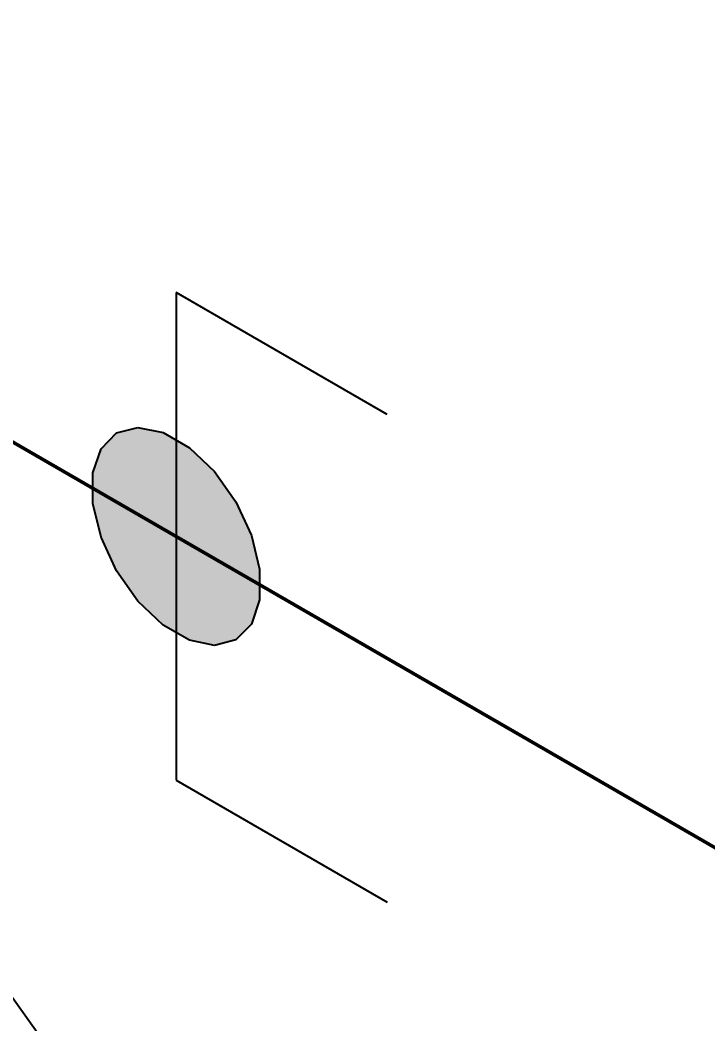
# Model space of a CAD drawing. Header units: millimetres. Extents: x 0 to 594, y 0 to 420.
# Drawn here: x 289.73 to 294.05, y 214.79 to 221.09 of the extents above; entities that cross this region are included whole.
import ezdxf
from ezdxf import colors
from ezdxf.entities.mleader import LeaderData, LeaderLine
from ezdxf.math import Vec2, Vec3

# ---------------------------------------------------------------- set-up
doc = ezdxf.new("R2010")
doc.units = ezdxf.units.MM
doc.header["$LTSCALE"] = 0.25
for name, color, linetype in [('용접', 1, 'Continuous'), ('주석', 7, 'Continuous'), ('치수', 1, 'Continuous')]:
    doc.layers.add(name, color=color, linetype=linetype)
doc.layers.add('파이프 작은 보어', color=30, linetype='Continuous', lineweight=50)
doc.styles.add('AdskIsoMetric', font='arial.ttf', dxfattribs={"width": 0.8, "height": 2.5})
doc.styles.add('AdskIsoMetric-30', font='arial.ttf', dxfattribs={"width": 0.8, "height": 2.5})
doc.styles.get("Standard").update_dxf_attribs({"font": 'arial.ttf'})
doc.dimstyles.new('AdskIsoMetric', dxfattribs={"dimtxt": 2.5, "dimasz": 2.5, "dimexe": 1, "dimexo": 2, "dimgap": 0.8, "dimtad": 1, "dimdec": 0, "dimrnd": 1, "dimzin": 0, "dimdsep": 46, "dimtxsty": 'AdskIsoMetric', "dimcen": 0, "dimclrt": 7, "dimadec": 0, "dimazin": 0, "dimtfac": 1, "dimtdec": 0, "dimtmove": 1, "dimatfit": 3, "dimfxl": 0, "dimfrac": 2, "dimtolj": 1, "dimtzin": 0, "dimarcsym": 0})

# ---------------------------------------------------------------- blocks, each defined once
blk = doc.blocks.new('*D61')
at = {"layer": 'Defpoints', "color": 0}
for p in [(285.4082, 220.9107), (307.2724, 208.2874), (307.2724, 193.2874)]:
    blk.add_point(p, dxfattribs=at)
at = {"layer": '치수', "color": 0, "lineweight": -2}
for p, q in [((307.2724, 205.978), (307.2724, 192.1327)), ((287.5733, 204.6607), (305.1073, 194.5374))]:
    blk.add_line(p, q, dxfattribs=at)
at = {"layer": '치수', "color": 0}
for points in [[(287.7816, 205.0215), (287.365, 204.2998), (285.4082, 205.9107)], [(305.3157, 194.8982), (304.899, 194.1766), (307.2724, 193.2874)]]:
    blk.add_solid(points, dxfattribs=at)
at = {"layer": '치수', "color": 7, "insert": (296.3403, 202.2159), "char_height": 2.5, "attachment_point": 5, "rotation": 330, "style": 'AdskIsoMetric-30'}
blk.add_mtext('\\A1;4514', dxfattribs=at)
blk = doc.blocks.new('*D64')
at = {"layer": 'Defpoints', "color": 0}
for p in [(301.0733, 237.113), (244.3546, 219.3664), (257.345, 211.8664)]:
    blk.add_point(p, dxfattribs=at)
at = {"layer": '치수', "color": 0, "lineweight": -2}
for p, q in [((285.9179, 243.363), (246.5196, 220.6164)), ((255.345, 213.0211), (243.3546, 219.9438))]:
    blk.add_line(p, q, dxfattribs=at)
at = {"layer": '치수', "color": 0}
for points in [[(285.7095, 243.7239), (286.1262, 243.0022), (288.0829, 244.613)], [(246.3113, 220.9773), (246.728, 220.2556), (244.3546, 219.3664)]]:
    blk.add_solid(points, dxfattribs=at)
at = {"layer": '치수', "color": 7, "insert": (263.9738, 233.2859), "char_height": 2.5, "attachment_point": 5, "rotation": 30, "style": 'AdskIsoMetric-30'}
blk.add_mtext('\\A1;12221', dxfattribs=at)
blk = doc.blocks.new('엘보우-2-Iso2DSkew0')
at = {"color": 0, "linetype": 'ByBlock', "lineweight": -2, "extrusion": (0.707107, 0.408248, -0.57735)}
for p, q in [((0, -6.1237), (0, -0.0001)), ((0.0001, 0), (5.3033, -3.0619)), ((0.0001, 0), (0.0001, 0))]:
    blk.add_line(p, q, dxfattribs=at)
blk = doc.blocks.new('SocketWeld-1-IsoRight')
blk.add_hatch(color=256).paths.add_polyline_path([(0.00553, 0.03713), (0.00575, 0.03692), (0.00596, 0.03672), (0.00617, 0.03652), (0.00639, 0.03631), (0.0066, 0.03611), (0.00682, 0.0359), (0.00703, 0.0357), (0.00725, 0.03549), (0.00746, 0.03529), (0.00768, 0.03508), (0.00789, 0.03488), (0.00811, 0.03467), (0.00832, 0.03447), (0.00854, 0.03427), (0.00875, 0.03406), (0.00897, 0.03386), (0.00918, 0.03365), (0.0094, 0.03345), (0.00961, 0.03324), (0.00982, 0.03304), (0.01004, 0.03283), (0.01025, 0.03263), (0.01047, 0.03243), (0.01068, 0.03222), (0.0109, 0.03202), (0.01111, 0.03181), (0.01133, 0.03161), (0.01154, 0.0314), (0.01176, 0.0312), (0.01197, 0.03099), (0.01219, 0.03079), (0.0124, 0.03058), (0.01262, 0.03038), (0.01283, 0.03018), (0.01305, 0.02997), (0.01326, 0.02977), (0.01347, 0.02956), (0.01369, 0.02936), (0.0139, 0.02915), (0.01412, 0.02895), (0.01433, 0.02874), (0.01455, 0.02854), (0.01476, 0.02834), (0.01498, 0.02813), (0.01519, 0.02793), (0.01541, 0.02772), (0.01562, 0.02752), (0.01584, 0.02731), (0.01605, 0.02711), (0.01605, 0.02711), (0.01623, 0.02685), (0.01642, 0.02659), (0.0166, 0.02633), (0.01678, 0.02607), (0.01696, 0.02581), (0.01715, 0.02556), (0.01733, 0.0253), (0.01751, 0.02504), (0.01769, 0.02478), (0.01788, 0.02452), (0.01806, 0.02426), (0.01824, 0.024), (0.01843, 0.02375), (0.01861, 0.02349), (0.01879, 0.02323), (0.01897, 0.02297), (0.01916, 0.02271), (0.01934, 0.02245), (0.01952, 0.02219), (0.0197, 0.02193), (0.01989, 0.02168), (0.02007, 0.02142), (0.02025, 0.02116), (0.02043, 0.0209), (0.02062, 0.02064), (0.0208, 0.02038), (0.02098, 0.02012), (0.02116, 0.01987), (0.02135, 0.01961), (0.02153, 0.01935), (0.02171, 0.01909), (0.0219, 0.01883), (0.02208, 0.01857), (0.02226, 0.01831), (0.02244, 0.01806), (0.02263, 0.0178), (0.02281, 0.01754), (0.02299, 0.01728), (0.02317, 0.01702), (0.02336, 0.01676), (0.02354, 0.0165), (0.02372, 0.01624), (0.0239, 0.01599), (0.02409, 0.01573), (0.02427, 0.01547), (0.02445, 0.01521), (0.02463, 0.01495), (0.02482, 0.01469), (0.025, 0.01443), (0.025, 0.01443), (0.02513, 0.01415), (0.02527, 0.01386), (0.0254, 0.01357), (0.02553, 0.01328), (0.02566, 0.013), (0.0258, 0.01271), (0.02593, 0.01242), (0.02606, 0.01213), (0.02619, 0.01185), (0.02633, 0.01156), (0.02646, 0.01127), (0.02659, 0.01098), (0.02672, 0.0107), (0.02686, 0.01041), (0.02699, 0.01012), (0.02712, 0.00983), (0.02726, 0.00955), (0.02739, 0.00926), (0.02752, 0.00897), (0.02765, 0.00868), (0.02779, 0.0084), (0.02792, 0.00811), (0.02805, 0.00782), (0.02818, 0.00753), (0.02832, 0.00725), (0.02845, 0.00696), (0.02858, 0.00667), (0.02872, 0.00638), (0.02885, 0.0061), (0.02898, 0.00581), (0.02911, 0.00552), (0.02925, 0.00523), (0.02938, 0.00495), (0.02951, 0.00466), (0.02964, 0.00437), (0.02978, 0.00408), (0.02991, 0.0038), (0.03004, 0.00351), (0.03017, 0.00322), (0.03031, 0.00293), (0.03044, 0.00265), (0.03057, 0.00236), (0.03071, 0.00207), (0.03084, 0.00178), (0.03097, 0.0015), (0.0311, 0.00121), (0.03124, 0.00092), (0.03137, 0.00063), (0.0315, 0.00035), (0.0315, 0.00035), (0.03157, 0.00006), (0.03164, -0.00023), (0.03171, -0.00052), (0.03178, -0.00081), (0.03185, -0.00109), (0.03192, -0.00138), (0.03199, -0.00167), (0.03206, -0.00196), (0.03213, -0.00225), (0.0322, -0.00254), (0.03227, -0.00282), (0.03234, -0.00311), (0.03241, -0.0034), (0.03248, -0.00369), (0.03255, -0.00398), (0.03262, -0.00426), (0.03269, -0.00455), (0.03276, -0.00484), (0.03283, -0.00513), (0.0329, -0.00542), (0.03297, -0.00571), (0.03304, -0.00599), (0.03311, -0.00628), (0.03318, -0.00657), (0.03325, -0.00686), (0.03332, -0.00715), (0.03339, -0.00743), (0.03346, -0.00772), (0.03352, -0.00801), (0.03359, -0.0083), (0.03366, -0.00859), (0.03373, -0.00888), (0.0338, -0.00916), (0.03387, -0.00945), (0.03394, -0.00974), (0.03401, -0.01003), (0.03408, -0.01032), (0.03415, -0.0106), (0.03422, -0.01089), (0.03429, -0.01118), (0.03436, -0.01147), (0.03443, -0.01176), (0.0345, -0.01205), (0.03457, -0.01233), (0.03464, -0.01262), (0.03471, -0.01291), (0.03478, -0.0132), (0.03485, -0.01349), (0.03492, -0.01377), (0.03492, -0.01377), (0.03492, -0.01404), (0.03492, -0.0143), (0.03492, -0.01456), (0.03492, -0.01482), (0.03492, -0.01508), (0.03492, -0.01534), (0.03492, -0.0156), (0.03492, -0.01586), (0.03492, -0.01612), (0.03492, -0.01638), (0.03492, -0.01664), (0.03492, -0.0169), (0.03492, -0.01716), (0.03492, -0.01742), (0.03492, -0.01768), (0.03492, -0.01795), (0.03492, -0.01821), (0.03492, -0.01847), (0.03492, -0.01873), (0.03492, -0.01899), (0.03492, -0.01925), (0.03492, -0.01951), (0.03492, -0.01977), (0.03492, -0.02003), (0.03492, -0.02029), (0.03492, -0.02055), (0.03492, -0.02081), (0.03492, -0.02107), (0.03492, -0.02133), (0.03492, -0.02159), (0.03492, -0.02186), (0.03492, -0.02212), (0.03492, -0.02238), (0.03492, -0.02264), (0.03492, -0.0229), (0.03492, -0.02316), (0.03492, -0.02342), (0.03492, -0.02368), (0.03492, -0.02394), (0.03492, -0.0242), (0.03492, -0.02446), (0.03492, -0.02472), (0.03492, -0.02498), (0.03492, -0.02524), (0.03492, -0.0255), (0.03492, -0.02577), (0.03492, -0.02603), (0.03492, -0.02629), (0.03492, -0.02655), (0.03492, -0.02655), (0.03485, -0.02676), (0.03478, -0.02696), (0.03471, -0.02717), (0.03464, -0.02738), (0.03457, -0.02759), (0.0345, -0.02779), (0.03443, -0.028), (0.03436, -0.02821), (0.03429, -0.02842), (0.03422, -0.02862), (0.03415, -0.02883), (0.03408, -0.02904), (0.03401, -0.02925), (0.03394, -0.02945), (0.03387, -0.02966), (0.0338, -0.02987), (0.03373, -0.03008), (0.03366, -0.03028), (0.03359, -0.03049), (0.03352, -0.0307), (0.03346, -0.03091), (0.03339, -0.03112), (0.03332, -0.03132), (0.03325, -0.03153), (0.03318, -0.03174), (0.03311, -0.03195), (0.03304, -0.03215), (0.03297, -0.03236), (0.0329, -0.03257), (0.03283, -0.03278), (0.03276, -0.03298), (0.03269, -0.03319), (0.03262, -0.0334), (0.03255, -0.03361), (0.03248, -0.03381), (0.03241, -0.03402), (0.03234, -0.03423), (0.03227, -0.03444), (0.0322, -0.03465), (0.03213, -0.03485), (0.03206, -0.03506), (0.03199, -0.03527), (0.03192, -0.03548), (0.03185, -0.03568), (0.03178, -0.03589), (0.03171, -0.0361), (0.03164, -0.03631), (0.03157, -0.03651), (0.0315, -0.03672), (0.0315, -0.03672), (0.03137, -0.03686), (0.03124, -0.03699), (0.0311, -0.03712), (0.03097, -0.03726), (0.03084, -0.03739), (0.03071, -0.03753), (0.03057, -0.03766), (0.03044, -0.0378), (0.03031, -0.03793), (0.03017, -0.03806), (0.03004, -0.0382), (0.02991, -0.03833), (0.02978, -0.03847), (0.02964, -0.0386), (0.02951, -0.03874), (0.02938, -0.03887), (0.02925, -0.039), (0.02911, -0.03914), (0.02898, -0.03927), (0.02885, -0.03941), (0.02872, -0.03954), (0.02858, -0.03968), (0.02845, -0.03981), (0.02832, -0.03994), (0.02818, -0.04008), (0.02805, -0.04021), (0.02792, -0.04035), (0.02779, -0.04048), (0.02765, -0.04062), (0.02752, -0.04075), (0.02739, -0.04088), (0.02726, -0.04102), (0.02712, -0.04115), (0.02699, -0.04129), (0.02686, -0.04142), (0.02672, -0.04156), (0.02659, -0.04169), (0.02646, -0.04182), (0.02633, -0.04196), (0.02619, -0.04209), (0.02606, -0.04223), (0.02593, -0.04236), (0.0258, -0.0425), (0.02566, -0.04263), (0.02553, -0.04276), (0.0254, -0.0429), (0.02527, -0.04303), (0.02513, -0.04317), (0.025, -0.0433), (0.025, -0.0433), (0.02482, -0.04335), (0.02463, -0.0434), (0.02445, -0.04344), (0.02427, -0.04349), (0.02409, -0.04354), (0.0239, -0.04359), (0.02372, -0.04364), (0.02354, -0.04368), (0.02336, -0.04373), (0.02317, -0.04378), (0.02299, -0.04383), (0.02281, -0.04387), (0.02263, -0.04392), (0.02244, -0.04397), (0.02226, -0.04402), (0.02208, -0.04407), (0.0219, -0.04411), (0.02171, -0.04416), (0.02153, -0.04421), (0.02135, -0.04426), (0.02116, -0.0443), (0.02098, -0.04435), (0.0208, -0.0444), (0.02062, -0.04445), (0.02043, -0.0445), (0.02025, -0.04454), (0.02007, -0.04459), (0.01989, -0.04464), (0.0197, -0.04469), (0.01952, -0.04473), (0.01934, -0.04478), (0.01916, -0.04483), (0.01897, -0.04488), (0.01879, -0.04493), (0.01861, -0.04497), (0.01843, -0.04502), (0.01824, -0.04507), (0.01806, -0.04512), (0.01788, -0.04516), (0.01769, -0.04521), (0.01751, -0.04526), (0.01733, -0.04531), (0.01715, -0.04536), (0.01696, -0.0454), (0.01678, -0.04545), (0.0166, -0.0455), (0.01642, -0.04555), (0.01623, -0.04559), (0.01605, -0.04564), (0.01605, -0.04564), (0.01584, -0.0456), (0.01562, -0.04556), (0.01541, -0.04551), (0.01519, -0.04547), (0.01498, -0.04543), (0.01476, -0.04538), (0.01455, -0.04534), (0.01433, -0.04529), (0.01412, -0.04525), (0.0139, -0.04521), (0.01369, -0.04516), (0.01347, -0.04512), (0.01326, -0.04508), (0.01305, -0.04503), (0.01283, -0.04499), (0.01262, -0.04495), (0.0124, -0.0449), (0.01219, -0.04486), (0.01197, -0.04482), (0.01176, -0.04477), (0.01154, -0.04473), (0.01133, -0.04469), (0.01111, -0.04464), (0.0109, -0.0446), (0.01068, -0.04456), (0.01047, -0.04451), (0.01025, -0.04447), (0.01004, -0.04443), (0.00982, -0.04438), (0.00961, -0.04434), (0.0094, -0.0443), (0.00918, -0.04425), (0.00897, -0.04421), (0.00875, -0.04417), (0.00854, -0.04412), (0.00832, -0.04408), (0.00811, -0.04404), (0.00789, -0.04399), (0.00768, -0.04395), (0.00746, -0.04391), (0.00725, -0.04386), (0.00703, -0.04382), (0.00682, -0.04378), (0.0066, -0.04373), (0.00639, -0.04369), (0.00617, -0.04365), (0.00596, -0.0436), (0.00575, -0.04356), (0.00553, -0.04352), (0.00553, -0.04352), (0.00531, -0.04339), (0.00508, -0.04325), (0.00485, -0.04312), (0.00463, -0.04299), (0.0044, -0.04286), (0.00418, -0.04273), (0.00395, -0.0426), (0.00372, -0.04247), (0.0035, -0.04234), (0.00327, -0.04221), (0.00305, -0.04208), (0.00282, -0.04195), (0.0026, -0.04182), (0.00237, -0.04169), (0.00214, -0.04156), (0.00192, -0.04143), (0.00169, -0.0413), (0.00147, -0.04117), (0.00124, -0.04104), (0.00102, -0.04091), (0.00079, -0.04078), (0.00056, -0.04065), (0.00034, -0.04052), (0.00011, -0.04039), (-0.00011, -0.04026), (-0.00034, -0.04013), (-0.00056, -0.04), (-0.00079, -0.03987), (-0.00102, -0.03974), (-0.00124, -0.03961), (-0.00147, -0.03948), (-0.00169, -0.03934), (-0.00192, -0.03921), (-0.00214, -0.03908), (-0.00237, -0.03895), (-0.0026, -0.03882), (-0.00282, -0.03869), (-0.00305, -0.03856), (-0.00327, -0.03843), (-0.0035, -0.0383), (-0.00372, -0.03817), (-0.00395, -0.03804), (-0.00418, -0.03791), (-0.0044, -0.03778), (-0.00463, -0.03765), (-0.00485, -0.03752), (-0.00508, -0.03739), (-0.00531, -0.03726), (-0.00553, -0.03713), (-0.00553, -0.03713), (-0.00575, -0.03692), (-0.00596, -0.03672), (-0.00617, -0.03652), (-0.00639, -0.03631), (-0.0066, -0.03611), (-0.00682, -0.0359), (-0.00703, -0.0357), (-0.00725, -0.03549), (-0.00746, -0.03529), (-0.00768, -0.03508), (-0.00789, -0.03488), (-0.00811, -0.03467), (-0.00832, -0.03447), (-0.00854, -0.03427), (-0.00875, -0.03406), (-0.00897, -0.03386), (-0.00918, -0.03365), (-0.0094, -0.03345), (-0.00961, -0.03324), (-0.00982, -0.03304), (-0.01004, -0.03283), (-0.01025, -0.03263), (-0.01047, -0.03243), (-0.01068, -0.03222), (-0.0109, -0.03202), (-0.01111, -0.03181), (-0.01133, -0.03161), (-0.01154, -0.0314), (-0.01176, -0.0312), (-0.01197, -0.03099), (-0.01219, -0.03079), (-0.0124, -0.03058), (-0.01262, -0.03038), (-0.01283, -0.03018), (-0.01305, -0.02997), (-0.01326, -0.02977), (-0.01347, -0.02956), (-0.01369, -0.02936), (-0.0139, -0.02915), (-0.01412, -0.02895), (-0.01433, -0.02874), (-0.01455, -0.02854), (-0.01476, -0.02834), (-0.01498, -0.02813), (-0.01519, -0.02793), (-0.01541, -0.02772), (-0.01562, -0.02752), (-0.01584, -0.02731), (-0.01605, -0.02711), (-0.01605, -0.02711), (-0.01623, -0.02685), (-0.01642, -0.02659), (-0.0166, -0.02633), (-0.01678, -0.02607), (-0.01696, -0.02581), (-0.01715, -0.02556), (-0.01733, -0.0253), (-0.01751, -0.02504), (-0.01769, -0.02478), (-0.01788, -0.02452), (-0.01806, -0.02426), (-0.01824, -0.024), (-0.01843, -0.02375), (-0.01861, -0.02349), (-0.01879, -0.02323), (-0.01897, -0.02297), (-0.01916, -0.02271), (-0.01934, -0.02245), (-0.01952, -0.02219), (-0.0197, -0.02193), (-0.01989, -0.02168), (-0.02007, -0.02142), (-0.02025, -0.02116), (-0.02043, -0.0209), (-0.02062, -0.02064), (-0.0208, -0.02038), (-0.02098, -0.02012), (-0.02116, -0.01987), (-0.02135, -0.01961), (-0.02153, -0.01935), (-0.02171, -0.01909), (-0.0219, -0.01883), (-0.02208, -0.01857), (-0.02226, -0.01831), (-0.02244, -0.01806), (-0.02263, -0.0178), (-0.02281, -0.01754), (-0.02299, -0.01728), (-0.02317, -0.01702), (-0.02336, -0.01676), (-0.02354, -0.0165), (-0.02372, -0.01624), (-0.0239, -0.01599), (-0.02409, -0.01573), (-0.02427, -0.01547), (-0.02445, -0.01521), (-0.02463, -0.01495), (-0.02482, -0.01469), (-0.025, -0.01443), (-0.025, -0.01443), (-0.02513, -0.01415), (-0.02527, -0.01386), (-0.0254, -0.01357), (-0.02553, -0.01328), (-0.02566, -0.013), (-0.0258, -0.01271), (-0.02593, -0.01242), (-0.02606, -0.01213), (-0.02619, -0.01185), (-0.02633, -0.01156), (-0.02646, -0.01127), (-0.02659, -0.01098), (-0.02672, -0.0107), (-0.02686, -0.01041), (-0.02699, -0.01012), (-0.02712, -0.00983), (-0.02726, -0.00955), (-0.02739, -0.00926), (-0.02752, -0.00897), (-0.02765, -0.00868), (-0.02779, -0.0084), (-0.02792, -0.00811), (-0.02805, -0.00782), (-0.02818, -0.00753), (-0.02832, -0.00725), (-0.02845, -0.00696), (-0.02858, -0.00667), (-0.02872, -0.00638), (-0.02885, -0.0061), (-0.02898, -0.00581), (-0.02911, -0.00552), (-0.02925, -0.00523), (-0.02938, -0.00495), (-0.02951, -0.00466), (-0.02964, -0.00437), (-0.02978, -0.00408), (-0.02991, -0.0038), (-0.03004, -0.00351), (-0.03017, -0.00322), (-0.03031, -0.00293), (-0.03044, -0.00265), (-0.03057, -0.00236), (-0.03071, -0.00207), (-0.03084, -0.00178), (-0.03097, -0.0015), (-0.0311, -0.00121), (-0.03124, -0.00092), (-0.03137, -0.00063), (-0.0315, -0.00035), (-0.0315, -0.00035), (-0.03157, -0.00006), (-0.03164, 0.00023), (-0.03171, 0.00052), (-0.03178, 0.00081), (-0.03185, 0.00109), (-0.03192, 0.00138), (-0.03199, 0.00167), (-0.03206, 0.00196), (-0.03213, 0.00225), (-0.0322, 0.00254), (-0.03227, 0.00282), (-0.03234, 0.00311), (-0.03241, 0.0034), (-0.03248, 0.00369), (-0.03255, 0.00398), (-0.03262, 0.00426), (-0.03269, 0.00455), (-0.03276, 0.00484), (-0.03283, 0.00513), (-0.0329, 0.00542), (-0.03297, 0.00571), (-0.03304, 0.00599), (-0.03311, 0.00628), (-0.03318, 0.00657), (-0.03325, 0.00686), (-0.03332, 0.00715), (-0.03339, 0.00743), (-0.03346, 0.00772), (-0.03352, 0.00801), (-0.03359, 0.0083), (-0.03366, 0.00859), (-0.03373, 0.00888), (-0.0338, 0.00916), (-0.03387, 0.00945), (-0.03394, 0.00974), (-0.03401, 0.01003), (-0.03408, 0.01032), (-0.03415, 0.0106), (-0.03422, 0.01089), (-0.03429, 0.01118), (-0.03436, 0.01147), (-0.03443, 0.01176), (-0.0345, 0.01205), (-0.03457, 0.01233), (-0.03464, 0.01262), (-0.03471, 0.01291), (-0.03478, 0.0132), (-0.03485, 0.01349), (-0.03492, 0.01377), (-0.03492, 0.01377), (-0.03492, 0.01404), (-0.03492, 0.0143), (-0.03492, 0.01456), (-0.03492, 0.01482), (-0.03492, 0.01508), (-0.03492, 0.01534), (-0.03492, 0.0156), (-0.03492, 0.01586), (-0.03492, 0.01612), (-0.03492, 0.01638), (-0.03492, 0.01664), (-0.03492, 0.0169), (-0.03492, 0.01716), (-0.03492, 0.01742), (-0.03492, 0.01768), (-0.03492, 0.01795), (-0.03492, 0.01821), (-0.03492, 0.01847), (-0.03492, 0.01873), (-0.03492, 0.01899), (-0.03492, 0.01925), (-0.03492, 0.01951), (-0.03492, 0.01977), (-0.03492, 0.02003), (-0.03492, 0.02029), (-0.03492, 0.02055), (-0.03492, 0.02081), (-0.03492, 0.02107), (-0.03492, 0.02133), (-0.03492, 0.02159), (-0.03492, 0.02186), (-0.03492, 0.02212), (-0.03492, 0.02238), (-0.03492, 0.02264), (-0.03492, 0.0229), (-0.03492, 0.02316), (-0.03492, 0.02342), (-0.03492, 0.02368), (-0.03492, 0.02394), (-0.03492, 0.0242), (-0.03492, 0.02446), (-0.03492, 0.02472), (-0.03492, 0.02498), (-0.03492, 0.02524), (-0.03492, 0.0255), (-0.03492, 0.02577), (-0.03492, 0.02603), (-0.03492, 0.02629), (-0.03492, 0.02655), (-0.03492, 0.02655), (-0.03485, 0.02676), (-0.03478, 0.02696), (-0.03471, 0.02717), (-0.03464, 0.02738), (-0.03457, 0.02759), (-0.0345, 0.02779), (-0.03443, 0.028), (-0.03436, 0.02821), (-0.03429, 0.02842), (-0.03422, 0.02862), (-0.03415, 0.02883), (-0.03408, 0.02904), (-0.03401, 0.02925), (-0.03394, 0.02945), (-0.03387, 0.02966), (-0.0338, 0.02987), (-0.03373, 0.03008), (-0.03366, 0.03028), (-0.03359, 0.03049), (-0.03352, 0.0307), (-0.03346, 0.03091), (-0.03339, 0.03112), (-0.03332, 0.03132), (-0.03325, 0.03153), (-0.03318, 0.03174), (-0.03311, 0.03195), (-0.03304, 0.03215), (-0.03297, 0.03236), (-0.0329, 0.03257), (-0.03283, 0.03278), (-0.03276, 0.03298), (-0.03269, 0.03319), (-0.03262, 0.0334), (-0.03255, 0.03361), (-0.03248, 0.03381), (-0.03241, 0.03402), (-0.03234, 0.03423), (-0.03227, 0.03444), (-0.0322, 0.03465), (-0.03213, 0.03485), (-0.03206, 0.03506), (-0.03199, 0.03527), (-0.03192, 0.03548), (-0.03185, 0.03568), (-0.03178, 0.03589), (-0.03171, 0.0361), (-0.03164, 0.03631), (-0.03157, 0.03651), (-0.0315, 0.03672), (-0.0315, 0.03672), (-0.03137, 0.03686), (-0.03124, 0.03699), (-0.0311, 0.03712), (-0.03097, 0.03726), (-0.03084, 0.03739), (-0.03071, 0.03753), (-0.03057, 0.03766), (-0.03044, 0.0378), (-0.03031, 0.03793), (-0.03017, 0.03806), (-0.03004, 0.0382), (-0.02991, 0.03833), (-0.02978, 0.03847), (-0.02964, 0.0386), (-0.02951, 0.03874), (-0.02938, 0.03887), (-0.02925, 0.039), (-0.02911, 0.03914), (-0.02898, 0.03927), (-0.02885, 0.03941), (-0.02872, 0.03954), (-0.02858, 0.03968), (-0.02845, 0.03981), (-0.02832, 0.03994), (-0.02818, 0.04008), (-0.02805, 0.04021), (-0.02792, 0.04035), (-0.02779, 0.04048), (-0.02765, 0.04062), (-0.02752, 0.04075), (-0.02739, 0.04088), (-0.02726, 0.04102), (-0.02712, 0.04115), (-0.02699, 0.04129), (-0.02686, 0.04142), (-0.02672, 0.04156), (-0.02659, 0.04169), (-0.02646, 0.04182), (-0.02633, 0.04196), (-0.02619, 0.04209), (-0.02606, 0.04223), (-0.02593, 0.04236), (-0.0258, 0.0425), (-0.02566, 0.04263), (-0.02553, 0.04276), (-0.0254, 0.0429), (-0.02527, 0.04303), (-0.02513, 0.04317), (-0.025, 0.0433), (-0.025, 0.0433), (-0.02482, 0.04335), (-0.02463, 0.0434), (-0.02445, 0.04344), (-0.02427, 0.04349), (-0.02409, 0.04354), (-0.0239, 0.04359), (-0.02372, 0.04364), (-0.02354, 0.04368), (-0.02336, 0.04373), (-0.02317, 0.04378), (-0.02299, 0.04383), (-0.02281, 0.04387), (-0.02263, 0.04392), (-0.02244, 0.04397), (-0.02226, 0.04402), (-0.02208, 0.04407), (-0.0219, 0.04411), (-0.02171, 0.04416), (-0.02153, 0.04421), (-0.02135, 0.04426), (-0.02116, 0.0443), (-0.02098, 0.04435), (-0.0208, 0.0444), (-0.02062, 0.04445), (-0.02043, 0.0445), (-0.02025, 0.04454), (-0.02007, 0.04459), (-0.01989, 0.04464), (-0.0197, 0.04469), (-0.01952, 0.04473), (-0.01934, 0.04478), (-0.01916, 0.04483), (-0.01897, 0.04488), (-0.01879, 0.04493), (-0.01861, 0.04497), (-0.01843, 0.04502), (-0.01824, 0.04507), (-0.01806, 0.04512), (-0.01788, 0.04516), (-0.01769, 0.04521), (-0.01751, 0.04526), (-0.01733, 0.04531), (-0.01715, 0.04536), (-0.01696, 0.0454), (-0.01678, 0.04545), (-0.0166, 0.0455), (-0.01642, 0.04555), (-0.01623, 0.04559), (-0.01605, 0.04564), (-0.01605, 0.04564), (-0.01584, 0.0456), (-0.01562, 0.04556), (-0.01541, 0.04551), (-0.01519, 0.04547), (-0.01498, 0.04543), (-0.01476, 0.04538), (-0.01455, 0.04534), (-0.01433, 0.04529), (-0.01412, 0.04525), (-0.0139, 0.04521), (-0.01369, 0.04516), (-0.01347, 0.04512), (-0.01326, 0.04508), (-0.01305, 0.04503), (-0.01283, 0.04499), (-0.01262, 0.04495), (-0.0124, 0.0449), (-0.01219, 0.04486), (-0.01197, 0.04482), (-0.01176, 0.04477), (-0.01154, 0.04473), (-0.01133, 0.04469), (-0.01111, 0.04464), (-0.0109, 0.0446), (-0.01068, 0.04456), (-0.01047, 0.04451), (-0.01025, 0.04447), (-0.01004, 0.04443), (-0.00982, 0.04438), (-0.00961, 0.04434), (-0.0094, 0.0443), (-0.00918, 0.04425), (-0.00897, 0.04421), (-0.00875, 0.04417), (-0.00854, 0.04412), (-0.00832, 0.04408), (-0.00811, 0.04404), (-0.00789, 0.04399), (-0.00768, 0.04395), (-0.00746, 0.04391), (-0.00725, 0.04386), (-0.00703, 0.04382), (-0.00682, 0.04378), (-0.0066, 0.04373), (-0.00639, 0.04369), (-0.00617, 0.04365), (-0.00596, 0.0436), (-0.00575, 0.04356), (-0.00553, 0.04352), (-0.00553, 0.04352), (-0.00531, 0.04339), (-0.00508, 0.04325), (-0.00485, 0.04312), (-0.00463, 0.04299), (-0.0044, 0.04286), (-0.00418, 0.04273), (-0.00395, 0.0426), (-0.00372, 0.04247), (-0.0035, 0.04234), (-0.00327, 0.04221), (-0.00305, 0.04208), (-0.00282, 0.04195), (-0.0026, 0.04182), (-0.00237, 0.04169), (-0.00214, 0.04156), (-0.00192, 0.04143), (-0.00169, 0.0413), (-0.00147, 0.04117), (-0.00124, 0.04104), (-0.00102, 0.04091), (-0.00079, 0.04078), (-0.00056, 0.04065), (-0.00034, 0.04052), (-0.00011, 0.04039), (0.00011, 0.04026), (0.00034, 0.04013), (0.00056, 0.04), (0.00079, 0.03987), (0.00102, 0.03974), (0.00124, 0.03961), (0.00147, 0.03948), (0.00169, 0.03934), (0.00192, 0.03921), (0.00214, 0.03908), (0.00237, 0.03895), (0.0026, 0.03882), (0.00282, 0.03869), (0.00305, 0.03856), (0.00327, 0.03843), (0.0035, 0.0383), (0.00372, 0.03817), (0.00395, 0.03804), (0.00418, 0.03791), (0.0044, 0.03778), (0.00463, 0.03765), (0.00485, 0.03752), (0.00508, 0.03739), (0.00531, 0.03726)], flags=0)
at = {"color": 0, "linetype": 'ByBlock', "lineweight": -2, "extrusion": (0.707107, 0.408248, -0.57735)}
for p, q in [((0, 0.10206), (-0.08839, 0.15309)), ((0, -0.10206), (0, 0.10206)), ((-0.0315, 0.03672), (-0.025, 0.0433)), ((-0.025, 0.0433), (-0.01605, 0.04564)), ((-0.01605, 0.04564), (-0.00553, 0.04352)), ((-0.00553, 0.04352), (0.00553, 0.03713)), ((-0.03492, 0.02655), (-0.0315, 0.03672)), ((0.00553, 0.03713), (0.01605, 0.02711)), ((-0.03492, 0.01377), (-0.03492, 0.02655)), ((0.01605, 0.02711), (0.025, 0.01443)), ((-0.0315, -0.00035), (-0.03492, 0.01377)), ((0.025, 0.01443), (0.0315, 0.00035)), ((0.0315, 0.00035), (0.03492, -0.01377)), ((-0.025, -0.01443), (-0.0315, -0.00035)), ((-0.01605, -0.02711), (-0.025, -0.01443)), ((0.03492, -0.01377), (0.03492, -0.02655)), ((-0.00553, -0.03713), (-0.01605, -0.02711)), ((0.03492, -0.02655), (0.0315, -0.03672)), ((0.00553, -0.04352), (-0.00553, -0.03713)), ((0.0315, -0.03672), (0.025, -0.0433)), ((0.01605, -0.04564), (0.00553, -0.04352)), ((0.025, -0.0433), (0.01605, -0.04564)), ((-0.08839, -0.05103), (0, -0.10206))]:
    blk.add_line(p, q, dxfattribs=at)

msp = doc.modelspace()

# ---------------------------------------------------------------- linework, layer by layer
at = {"layer": '파이프 작은 보어'}
msp.add_lwpolyline([(290.7115, 217.8488), (301.9691, 211.3493)], dxfattribs=at)

# ---------------------------------------------------------------- block references
at = {"layer": '용접', "xscale": 15, "yscale": 15, "zscale": 15, "rotation": 179.9999999793502}
msp.add_blockref('SocketWeld-1-IsoRight', (290.7115, 217.8488), dxfattribs=at)
at = {"layer": '파이프 작은 보어'}
msp.add_blockref('엘보우-2-Iso2DSkew0', (285.4082, 220.9107), dxfattribs=at)

# ---------------------------------------------------------------- dimensions: what is measured, and where the dimension line sits
at = {"layer": '치수'}
for base, p1, p2, angle, text, override, picture, middle in [((244.3546, 219.3664), (301.0733, 237.113), (257.345, 211.8664), 210, '12221', {"dimtad": 0, "dimlfac": 242.03003, "dimtxsty": 'AdskIsoMetric-30', "dimse1": 1, "dimse2": 0, "dimsd1": 0, "dimsd2": 0, "dimtmove": 1}, '*D64', (263.9738, 233.2859)), ((307.2724, 193.2874), (285.4082, 220.9107), (307.2724, 208.2874), 330, '4514', {"dimtad": 0, "dimlfac": 178.77987, "dimtxsty": 'AdskIsoMetric-30', "dimse1": 1, "dimse2": 0, "dimsd1": 0, "dimsd2": 0, "dimtmove": 1}, '*D61', (296.3403, 202.2159))]:
    dim = msp.add_linear_dim(base=base, p1=p1, p2=p2, angle=angle, text=text, dimstyle='AdskIsoMetric', override=override, dxfattribs=at)
    dim.commit()
    dim.dimension.update_dxf_attribs({"geometry": picture, "text_midpoint": middle, "dimtype": 160})

# ---------------------------------------------------------------- leaders
at = {"layer": '주석'}
ml = msp.add_multileader_mtext('Standard', dxfattribs=at)
ml.set_content('')
ml.set_leader_properties()
ml.build(insert=Vec2(0, 0))
ml.multileader.update_dxf_attribs({"dogleg_length": 0, "arrow_head_size": 2.5})
ctx = ml.context
ctx.base_point, ctx.arrow_head_size, ctx.plane_origin = Vec3(290.4445, 213.89), 2.5, Vec3(0, 7.8901)
notes = []
notes.append((ctx, [(0, (1, 1, 0), (290.4445, 213.89), (-1, 0), 0, [(0, [(286.1848, 219.8281)], 0, [])])]))
ctx.mtext, ml.multileader.dxf.content_type = None, 0
for ctx, leaders in notes:
    for number, flags, end, landing, length, lines in leaders:
        leader = LeaderData()
        leader.index, (leader.has_last_leader_line, leader.has_dogleg_vector, leader.attachment_direction) = number, flags
        leader.last_leader_point, leader.dogleg_vector, leader.dogleg_length = Vec3(end), Vec3(landing), length
        for number, points, colour, breaks in lines:
            line = LeaderLine()
            line.index, line.vertices, line.color, line.breaks = number, Vec3.list(points), colors.encode_raw_color(colour), breaks
            leader.lines.append(line)
        ctx.leaders.append(leader)

doc.saveas('drawing.dxf')
